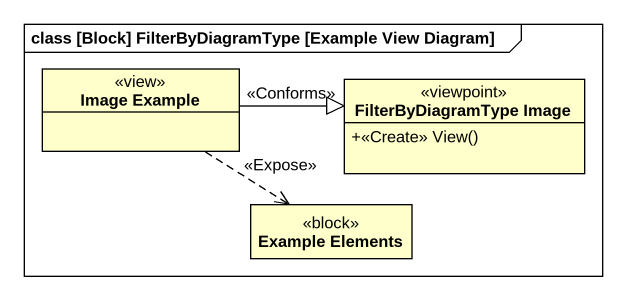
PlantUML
@startuml
mainframe class [Block] FilterByDiagramType [Example View Diagram]
hide circle
hide empty members
skinparam classAttributeIconSize 0
class "Image Example" as Image_Example <<view>>
class "FilterByDiagramType Image" as FilterByDiagramType_Image <<viewpoint>> {
  +<<Create>> View()
}
class "Example Elements" as Example_Elements <<block>>
Image_Example -right-|> FilterByDiagramType_Image : <<Conforms>>
Image_Example ..> Example_Elements : <<Expose>>
@enduml
